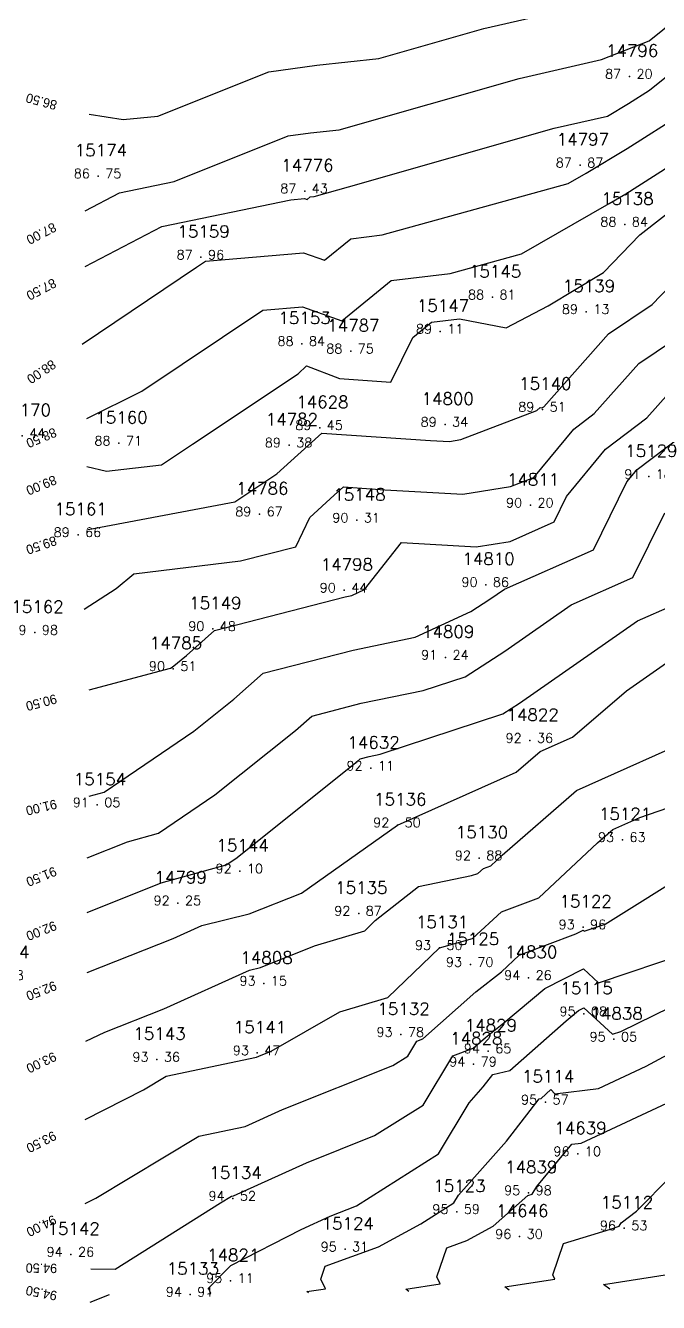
# Model space of a CAD drawing. Header units: millimetres. Extents: x 1412565 to 1412813, y 4931476 to 4931699.
# Drawn here: x 1412667.66 to 1412681.15, y 4931476.45 to 4931503.63 of the extents above; entities that cross this region are included whole.
import ezdxf
from ezdxf.enums import TextEntityAlignment as Align

# ---------------------------------------------------------------- set-up
doc = ezdxf.new("R2010")
doc.units = ezdxf.units.MM
for name, color, linetype in [('CIVIL', 50, 'Continuous'), ('CIVIL-DRAW', 80, 'Continuous'), ('CIVIL-NONAME', 130, 'Continuous'), ('CIVIL-TEXT', 240, 'Continuous'), ('CIVIL-Z', 50, 'Continuous'), ('Tcontours0', 7, 'Continuous'), ('Tcontours1', 7, 'Continuous'), ('Tcontours2', 7, 'Continuous')]:
    doc.layers.add(name, color=color, linetype=linetype)
doc.styles.add('CIVILCADMAIN', font='TXT.SHX')
doc.styles.add('MAVAT_HebTXT', font='hebtxt.shx')
doc.styles.get("Standard").update_dxf_attribs({"font": 'arial.ttf'})

# ---------------------------------------------------------------- blocks, each defined once
blk = doc.blocks.new('CIVIL-ZZ')
at = {"layer": 'CIVIL-DRAW'}
blk.add_point((0, 0), dxfattribs=at)
at = {"layer": 'CIVIL-NONAME'}
blk.add_attdef('NAME', text='', height=1.8, dxfattribs=at).set_placement((0, 2.1), align=Align.CENTER)
at = {"layer": 'CIVIL-TEXT', "flags": 8}
blk.add_attdef('TEXT', text='', height=2, dxfattribs=at).set_placement((0.2, -3.3), align=Align.CENTER)
at = {"layer": 'CIVIL-Z'}
blk.add_attdef('Z1', text='', height=1.6, dxfattribs=at).set_placement((-0.75, -0.225), align=Align.RIGHT)
blk.add_attdef('Z2', (0.75, -0.225), '', height=1.6, dxfattribs=at)

msp = doc.modelspace()

# ---------------------------------------------------------------- linework, layer by layer
at = {"layer": 'Tcontours0'}
for points, elevation in [([(1412668.912, 4931491.21), (1412669.592, 4931491.65), (1412669.97, 4931491.961), (1412672.243, 4931492.236), (1412673.421, 4931492.536), (1412673.717, 4931493.163), (1412674.24, 4931493.633), (1412674.435, 4931493.81), (1412675.321, 4931493.752), (1412676.978, 4931493.659), (1412677.997, 4931493.82), (1412678.495, 4931494.011), (1412679.343, 4931495.04), (1412679.779, 4931495.371), (1412680.728, 4931496.441), (1412682.598, 4931497.693)], 90), ([(1412671.555, 4931476.625), (1412671.549, 4931476.629), (1412671.61, 4931476.638), (1412671.557, 4931476.75), (1412672.039, 4931477.236), (1412673.532, 4931478.004), (1412674.155, 4931478.284), (1412674.711, 4931478.506), (1412676.462, 4931479.609), (1412677.115, 4931480.696), (1412677.416, 4931481.036), (1412677.622, 4931481.302), (1412677.984, 4931481.385), (1412679.18, 4931482.443), (1412679.445, 4931482.665), (1412679.559, 4931482.722), (1412680.17, 4931482.16), (1412680.346, 4931482.219), (1412683.156, 4931483.594)], 95)]:
    msp.add_lwpolyline(points, dxfattribs=dict(at, elevation=elevation))
at = {"layer": 'Tcontours1'}
for points, elevation in [([(1412668.931, 4931499.691), (1412669.662, 4931500.073), (1412670.828, 4931500.312), (1412673.258, 4931501.284), (1412673.731, 4931501.349), (1412674.341, 4931501.416), (1412678.177, 4931502.509), (1412679.937, 4931502.909), (1412680.95, 4931503.311), (1412681.821, 4931504.012)], 87), ([(1412668.871, 4931496.849), (1412671.307, 4931498.489), (1412671.498, 4931498.616), (1412673.586, 4931498.796), (1412674.033, 4931498.638), (1412674.591, 4931499.096), (1412675.262, 4931499.177), (1412679.221, 4931500.271), (1412679.607, 4931500.491), (1412680.481, 4931501.013), (1412681.665, 4931501.77), (1412682.534, 4931502.468), (1412683.964, 4931502.868), (1412686.522, 4931502.834), (1412687.86, 4931502.824), (1412689.729, 4931503.729)], 88), ([(1412668.971, 4931494.246), (1412669.384, 4931494.145), (1412670.556, 4931494.284), (1412671.221, 4931494.723), (1412673.47, 4931496.22), (1412673.65, 4931496.39), (1412674.354, 4931496.118), (1412675.442, 4931496.039), (1412675.916, 4931496.992), (1412676.311, 4931497.316), (1412676.907, 4931497.388), (1412677.9, 4931497.201), (1412678.798, 4931497.666), (1412679.978, 4931498.374), (1412680.754, 4931499.175), (1412681.653, 4931499.88)], 89), ([(1412669.021, 4931487.23), (1412669.34, 4931487.309), (1412671.248, 4931488.612), (1412672.099, 4931489.291), (1412672.725, 4931489.843), (1412674.641, 4931490.339), (1412675.962, 4931490.609), (1412677.153, 4931491.159), (1412677.558, 4931491.42), (1412677.867, 4931491.636), (1412679.764, 4931492.472), (1412680.477, 4931493.918), (1412680.696, 4931494.184), (1412681.944, 4931495.129)], 91), ([(1412668.974, 4931484.751), (1412670.552, 4931485.385), (1412671.94, 4931485.764), (1412672.141, 4931485.901), (1412674.731, 4931487.966), (1412674.793, 4931488.02), (1412674.982, 4931488.07), (1412675.221, 4931488.118), (1412677.831, 4931488.979), (1412678.184, 4931489.207), (1412680.704, 4931490.961), (1412681.445, 4931491.288)], 92), ([(1412668.947, 4931482.008), (1412669.35, 4931482.2), (1412670.606, 4931482.7), (1412672.435, 4931483.525), (1412672.667, 4931483.581), (1412673.822, 4931484.038), (1412674.889, 4931484.361), (1412675.115, 4931484.579), (1412676.035, 4931485.305), (1412677.165, 4931485.54), (1412677.302, 4931485.578), (1412677.421, 4931485.688), (1412677.576, 4931485.747), (1412677.818, 4931485.972), (1412679.403, 4931487.347), (1412682.167, 4931488.585)], 93), ([(1412668.935, 4931478.555), (1412669.159, 4931478.669), (1412671.354, 4931479.987), (1412672.338, 4931480.195), (1412673.139, 4931480.556), (1412675.489, 4931481.493), (1412675.805, 4931481.692), (1412675.998, 4931482.013), (1412676.13, 4931482.061), (1412677.26, 4931483.059), (1412677.804, 4931483.49), (1412678.182, 4931483.84), (1412679.385, 4931484.296), (1412679.541, 4931484.374), (1412679.564, 4931484.352), (1412680.015, 4931484.503), (1412681.909, 4931485.684)], 94), ([(1412675.832, 4931476.679), (1412675.764, 4931476.731), (1412676.497, 4931476.843), (1412676.427, 4931476.991), (1412676.637, 4931477.613), (1412677.063, 4931477.768), (1412677.624, 4931478.074), (1412678.368, 4931478.722), (1412678.454, 4931478.753), (1412678.555, 4931478.918), (1412679.3, 4931479.818), (1412679.503, 4931479.842), (1412681.647, 4931480.84)], 96), ([(1412680.109, 4931476.734), (1412679.978, 4931476.833), (1412681.384, 4931477.048)], 97)]:
    msp.add_lwpolyline(points, dxfattribs=dict(at, elevation=elevation))
at = {"layer": 'Tcontours2'}
for points, elevation in [([(1412668.931, 4931498.503), (1412670.567, 4931499.358), (1412673.318, 4931499.924), (1412673.607, 4931499.949), (1412673.662, 4931499.929), (1412673.73, 4931499.985), (1412673.813, 4931499.995), (1412674.544, 4931500.197), (1412678.926, 4931501.446), (1412680.06, 4931501.704), (1412680.512, 4931501.974), (1412680.956, 4931502.257), (1412682.177, 4931503.24), (1412683.061, 4931503.487), (1412686.85, 4931503.437), (1412687.308, 4931503.433), (1412689.606, 4931504.547)], 87.5), ([(1412668.967, 4931495.265), (1412670.14, 4931495.849), (1412672.719, 4931497.571), (1412673.564, 4931497.644), (1412674.404, 4931497.346), (1412675.451, 4931498.206), (1412676.711, 4931498.358), (1412678.227, 4931498.777), (1412680.097, 4931499.842), (1412680.451, 4931500.053), (1412682.374, 4931501.282), (1412682.89, 4931501.697), (1412684.866, 4931502.249), (1412686.194, 4931502.231), (1412688.413, 4931502.215), (1412689.851, 4931502.911), (1412692.218, 4931503.311), (1412693.871, 4931503.803), (1412695.886, 4931503.464), (1412696.254, 4931503.389), (1412696.566, 4931503.534), (1412697.249, 4931503.649)], 88.5), ([(1412669.014, 4931501.744), (1412669.744, 4931501.637), (1412670.483, 4931501.703), (1412672.848, 4931502.648), (1412673.872, 4931502.79), (1412675.19, 4931502.934), (1412677.428, 4931503.572), (1412678.455, 4931503.805)], 86.5), ([(1412668.994, 4931492.908), (1412672.119, 4931493.497), (1412673.019, 4931494.092), (1412673.466, 4931494.494), (1412673.976, 4931494.955), (1412676.29, 4931494.803), (1412676.692, 4931494.781), (1412676.939, 4931494.82), (1412678.558, 4931495.441), (1412678.625, 4931495.502), (1412678.665, 4931495.494), (1412678.704, 4931495.515), (1412680.085, 4931497.073), (1412681.011, 4931497.693), (1412681.768, 4931498.474)], 89.5), ([(1412669.014, 4931489.49), (1412670.754, 4931489.955), (1412670.786, 4931489.974), (1412671.09, 4931490.223), (1412671.691, 4931490.754), (1412674.47, 4931491.474), (1412674.612, 4931491.503), (1412674.881, 4931491.627), (1412675.67, 4931492.627), (1412677.264, 4931492.538), (1412677.988, 4931492.652), (1412678.924, 4931493.065), (1412679.191, 4931493.607), (1412680.02, 4931494.612), (1412680.901, 4931495.279), (1412681.37, 4931495.809)], 90.5), ([(1412668.972, 4931485.911), (1412669.835, 4931486.256), (1412670.493, 4931486.436), (1412671.694, 4931487.256), (1412673.415, 4931488.628), (1412673.759, 4931488.931), (1412674.812, 4931489.204), (1412676.135, 4931489.475), (1412677.028, 4931489.769), (1412677.871, 4931490.313), (1412679.286, 4931491.299), (1412680.604, 4931491.88), (1412681.286, 4931493.263)], 91.5), ([(1412668.976, 4931483.47), (1412670.809, 4931484.2), (1412671.418, 4931484.475), (1412672.424, 4931484.72), (1412673.544, 4931485.162), (1412675.59, 4931486.61), (1412678.119, 4931487.737), (1412678.627, 4931488.177), (1412679.313, 4931488.485), (1412680.465, 4931489.47), (1412682.123, 4931490.624)], 92.5), ([(1412668.935, 4931480.342), (1412670.175, 4931480.974), (1412670.656, 4931481.263), (1412672.585, 4931481.671), (1412672.63, 4931481.692), (1412672.896, 4931481.798), (1412674.362, 4931482.634), (1412675.383, 4931482.944), (1412676.48, 4931484), (1412677.186, 4931484.194), (1412677.802, 4931484.764), (1412678.599, 4931485.066), (1412679.851, 4931486.232), (1412680.178, 4931486.516), (1412680.749, 4931486.771), (1412681.946, 4931487.182)], 93.5), ([(1412669.05, 4931477.163), (1412669.568, 4931477.156), (1412671.815, 4931478.568), (1412672.052, 4931478.711), (1412672.09, 4931478.719), (1412673.647, 4931479.42), (1412675.1, 4931479.999), (1412676.133, 4931480.65), (1412676.765, 4931481.701), (1412677.199, 4931481.86), (1412677.46, 4931482.091), (1412677.851, 4931482.4), (1412678.725, 4931483.135), (1412679.55, 4931483.548), (1412679.867, 4931483.256), (1412681.81, 4931483.905)], 94.5), ([(1412673.693, 4931476.652), (1412673.656, 4931476.68), (1412674.053, 4931476.741), (1412673.957, 4931476.946), (1412674.049, 4931477.218), (1412675.184, 4931477.632), (1412676.085, 4931478.123), (1412676.791, 4931478.567), (1412676.89, 4931478.733), (1412677.908, 4931479.885), (1412678.603, 4931480.783), (1412678.647, 4931480.793), (1412678.857, 4931480.979), (1412678.937, 4931480.89), (1412679.87, 4931481.004), (1412680.886, 4931481.477), (1412681.625, 4931481.874)], 95.5), ([(1412677.97, 4931476.707), (1412677.871, 4931476.782), (1412678.94, 4931476.946), (1412678.897, 4931477.037), (1412679.122, 4931477.702), (1412680.129, 4931478.007), (1412680.309, 4931478.071), (1412680.351, 4931478.14), (1412680.679, 4931478.388), (1412682.169, 4931479.899)], 96.5), ([(1412669.444, 4931476.613), (1412669.031, 4931476.448)], 94.5)]:
    msp.add_lwpolyline(points, dxfattribs=dict(at, elevation=elevation))

# ---------------------------------------------------------------- block references
at = {"layer": 'CIVIL'}
ref = msp.add_blockref('CIVIL-ZZ', (1412680.53, 4931502.55, 87.2), dxfattribs=dict(at, xscale=0.2, yscale=0.2))
ref.add_attrib('Z2', '20', (1412680.68, 4931502.505), dxfattribs={"layer": 'CIVIL-Z', "height": 0.2, "style": 'CIVILCADMAIN'})
ref.add_attrib('Z1', '87', (1412680.01, 4931502.505), dxfattribs={"layer": 'CIVIL-Z', "height": 0.2, "style": 'CIVILCADMAIN'})
ref.add_attrib('NAME', '14796', (1412680.03, 4931502.97), dxfattribs={"layer": 'CIVIL-NONAME', "height": 0.26, "style": 'CIVILCADMAIN'})
ref = msp.add_blockref('CIVIL-ZZ', (1412679.48, 4931500.66, 87.87), dxfattribs=dict(at, xscale=0.2, yscale=0.2))
ref.add_attrib('Z2', '87', (1412679.63, 4931500.615), dxfattribs={"layer": 'CIVIL-Z', "height": 0.2, "style": 'CIVILCADMAIN'})
ref.add_attrib('Z1', '87', (1412678.96, 4931500.615), dxfattribs={"layer": 'CIVIL-Z', "height": 0.2, "style": 'CIVILCADMAIN'})
ref.add_attrib('NAME', '14797', (1412678.98, 4931501.08), dxfattribs={"layer": 'CIVIL-NONAME', "height": 0.26, "style": 'CIVILCADMAIN'})
ref = msp.add_blockref('CIVIL-ZZ', (1412669.21, 4931500.43, 86.75), dxfattribs=dict(at, xscale=0.2, yscale=0.2))
ref.add_attrib('Z2', '75', (1412669.36, 4931500.385), dxfattribs={"layer": 'CIVIL-Z', "height": 0.2, "style": 'CIVILCADMAIN'})
ref.add_attrib('Z1', '86', (1412668.69, 4931500.385), dxfattribs={"layer": 'CIVIL-Z', "height": 0.2, "style": 'CIVILCADMAIN'})
ref.add_attrib('NAME', '15174', (1412668.71, 4931500.85), dxfattribs={"layer": 'CIVIL-NONAME', "height": 0.26, "style": 'CIVILCADMAIN'})
ref = msp.add_blockref('CIVIL-ZZ', (1412673.61, 4931500.11, 87.43), dxfattribs=dict(at, xscale=0.2, yscale=0.2))
ref.add_attrib('Z2', '43', (1412673.76, 4931500.065), dxfattribs={"layer": 'CIVIL-Z', "height": 0.2, "style": 'CIVILCADMAIN'})
ref.add_attrib('Z1', '87', (1412673.09, 4931500.065), dxfattribs={"layer": 'CIVIL-Z', "height": 0.2, "style": 'CIVILCADMAIN'})
ref.add_attrib('NAME', '14776', (1412673.11, 4931500.53), dxfattribs={"layer": 'CIVIL-NONAME', "height": 0.26, "style": 'CIVILCADMAIN'})
ref = msp.add_blockref('CIVIL-ZZ', (1412680.43, 4931499.4, 88.84), dxfattribs=dict(at, xscale=0.2, yscale=0.2))
ref.add_attrib('Z2', '84', (1412680.58, 4931499.355), dxfattribs={"layer": 'CIVIL-Z', "height": 0.2, "style": 'CIVILCADMAIN'})
ref.add_attrib('Z1', '88', (1412679.91, 4931499.355), dxfattribs={"layer": 'CIVIL-Z', "height": 0.2, "style": 'CIVILCADMAIN'})
ref.add_attrib('NAME', '15138', (1412679.93, 4931499.82), dxfattribs={"layer": 'CIVIL-NONAME', "height": 0.26, "style": 'CIVILCADMAIN'})
ref = msp.add_blockref('CIVIL-ZZ', (1412671.4, 4931498.7, 87.96), dxfattribs=dict(at, xscale=0.2, yscale=0.2))
ref.add_attrib('Z2', '96', (1412671.55, 4931498.655), dxfattribs={"layer": 'CIVIL-Z', "height": 0.2, "style": 'CIVILCADMAIN'})
ref.add_attrib('Z1', '87', (1412670.88, 4931498.655), dxfattribs={"layer": 'CIVIL-Z', "height": 0.2, "style": 'CIVILCADMAIN'})
ref.add_attrib('NAME', '15159', (1412670.9, 4931499.12), dxfattribs={"layer": 'CIVIL-NONAME', "height": 0.26, "style": 'CIVILCADMAIN'})
ref = msp.add_blockref('CIVIL-ZZ', (1412677.61, 4931497.85, 88.81), dxfattribs=dict(at, xscale=0.2, yscale=0.2))
ref.add_attrib('Z2', '81', (1412677.76, 4931497.805), dxfattribs={"layer": 'CIVIL-Z', "height": 0.2, "style": 'CIVILCADMAIN'})
ref.add_attrib('Z1', '88', (1412677.09, 4931497.805), dxfattribs={"layer": 'CIVIL-Z', "height": 0.2, "style": 'CIVILCADMAIN'})
ref.add_attrib('NAME', '15145', (1412677.11, 4931498.27), dxfattribs={"layer": 'CIVIL-NONAME', "height": 0.26, "style": 'CIVILCADMAIN'})
ref = msp.add_blockref('CIVIL-ZZ', (1412679.61, 4931497.54, 89.13), dxfattribs=dict(at, xscale=0.2, yscale=0.2))
ref.add_attrib('Z2', '13', (1412679.76, 4931497.495), dxfattribs={"layer": 'CIVIL-Z', "height": 0.2, "style": 'CIVILCADMAIN'})
ref.add_attrib('Z1', '89', (1412679.09, 4931497.495), dxfattribs={"layer": 'CIVIL-Z', "height": 0.2, "style": 'CIVILCADMAIN'})
ref.add_attrib('NAME', '15139', (1412679.11, 4931497.96), dxfattribs={"layer": 'CIVIL-NONAME', "height": 0.26, "style": 'CIVILCADMAIN'})
ref = msp.add_blockref('CIVIL-ZZ', (1412676.5, 4931497.12, 89.11), dxfattribs=dict(at, xscale=0.2, yscale=0.2))
ref.add_attrib('Z2', '11', (1412676.65, 4931497.075), dxfattribs={"layer": 'CIVIL-Z', "height": 0.2, "style": 'CIVILCADMAIN'})
ref.add_attrib('Z1', '89', (1412675.98, 4931497.075), dxfattribs={"layer": 'CIVIL-Z', "height": 0.2, "style": 'CIVILCADMAIN'})
ref.add_attrib('NAME', '15147', (1412676, 4931497.54), dxfattribs={"layer": 'CIVIL-NONAME', "height": 0.26, "style": 'CIVILCADMAIN'})
ref = msp.add_blockref('CIVIL-ZZ', (1412673.55, 4931496.86, 88.84), dxfattribs=dict(at, xscale=0.2, yscale=0.2))
ref.add_attrib('Z2', '84', (1412673.7, 4931496.815), dxfattribs={"layer": 'CIVIL-Z', "height": 0.2, "style": 'CIVILCADMAIN'})
ref.add_attrib('Z1', '88', (1412673.03, 4931496.815), dxfattribs={"layer": 'CIVIL-Z', "height": 0.2, "style": 'CIVILCADMAIN'})
ref.add_attrib('NAME', '15153', (1412673.05, 4931497.28), dxfattribs={"layer": 'CIVIL-NONAME', "height": 0.26, "style": 'CIVILCADMAIN'})
ref = msp.add_blockref('CIVIL-ZZ', (1412674.59, 4931496.7, 88.75), dxfattribs=dict(at, xscale=0.2, yscale=0.2))
ref.add_attrib('Z2', '75', (1412674.74, 4931496.655), dxfattribs={"layer": 'CIVIL-Z', "height": 0.2, "style": 'CIVILCADMAIN'})
ref.add_attrib('Z1', '88', (1412674.07, 4931496.655), dxfattribs={"layer": 'CIVIL-Z', "height": 0.2, "style": 'CIVILCADMAIN'})
ref.add_attrib('NAME', '14787', (1412674.09, 4931497.12), dxfattribs={"layer": 'CIVIL-NONAME', "height": 0.26, "style": 'CIVILCADMAIN'})
ref = msp.add_blockref('CIVIL-ZZ', (1412678.68, 4931495.46, 89.51), dxfattribs=dict(at, xscale=0.2, yscale=0.2))
ref.add_attrib('Z2', '51', (1412678.83, 4931495.415), dxfattribs={"layer": 'CIVIL-Z', "height": 0.2, "style": 'CIVILCADMAIN'})
ref.add_attrib('Z1', '89', (1412678.16, 4931495.415), dxfattribs={"layer": 'CIVIL-Z', "height": 0.2, "style": 'CIVILCADMAIN'})
ref.add_attrib('NAME', '15140', (1412678.18, 4931495.88), dxfattribs={"layer": 'CIVIL-NONAME', "height": 0.26, "style": 'CIVILCADMAIN'})
ref = msp.add_blockref('CIVIL-ZZ', (1412676.6, 4931495.14, 89.34), dxfattribs=dict(at, xscale=0.2, yscale=0.2))
ref.add_attrib('Z2', '34', (1412676.75, 4931495.095), dxfattribs={"layer": 'CIVIL-Z', "height": 0.2, "style": 'CIVILCADMAIN'})
ref.add_attrib('Z1', '89', (1412676.08, 4931495.095), dxfattribs={"layer": 'CIVIL-Z', "height": 0.2, "style": 'CIVILCADMAIN'})
ref.add_attrib('NAME', '14800', (1412676.1, 4931495.56), dxfattribs={"layer": 'CIVIL-NONAME', "height": 0.26, "style": 'CIVILCADMAIN'})
ref = msp.add_blockref('CIVIL-ZZ', (1412667.59, 4931494.9, 88.44), dxfattribs=dict(at, xscale=0.2, yscale=0.2))
ref.add_attrib('Z2', '44', (1412667.74, 4931494.855), dxfattribs={"layer": 'CIVIL-Z', "height": 0.2, "style": 'CIVILCADMAIN'})
ref.add_attrib('Z1', '88', (1412667.07, 4931494.855), dxfattribs={"layer": 'CIVIL-Z', "height": 0.2, "style": 'CIVILCADMAIN'})
ref.add_attrib('NAME', '15170', (1412667.09, 4931495.32), dxfattribs={"layer": 'CIVIL-NONAME', "height": 0.26, "style": 'CIVILCADMAIN'})
ref = msp.add_blockref('CIVIL-ZZ', (1412673.93, 4931495.07, 89.45), dxfattribs=dict(at, xscale=0.2, yscale=0.2))
ref.add_attrib('Z2', '45', (1412674.08, 4931495.025), dxfattribs={"layer": 'CIVIL-Z', "height": 0.2, "style": 'CIVILCADMAIN'})
ref.add_attrib('Z1', '89', (1412673.41, 4931495.025), dxfattribs={"layer": 'CIVIL-Z', "height": 0.2, "style": 'CIVILCADMAIN'})
ref.add_attrib('NAME', '14628', (1412673.43, 4931495.49), dxfattribs={"layer": 'CIVIL-NONAME', "height": 0.26, "style": 'CIVILCADMAIN'})
ref = msp.add_blockref('CIVIL-ZZ', (1412669.65, 4931494.74, 88.71), dxfattribs=dict(at, xscale=0.2, yscale=0.2))
ref.add_attrib('Z2', '71', (1412669.8, 4931494.695), dxfattribs={"layer": 'CIVIL-Z', "height": 0.2, "style": 'CIVILCADMAIN'})
ref.add_attrib('Z1', '88', (1412669.13, 4931494.695), dxfattribs={"layer": 'CIVIL-Z', "height": 0.2, "style": 'CIVILCADMAIN'})
ref.add_attrib('NAME', '15160', (1412669.15, 4931495.16), dxfattribs={"layer": 'CIVIL-NONAME', "height": 0.26, "style": 'CIVILCADMAIN'})
ref = msp.add_blockref('CIVIL-ZZ', (1412673.28, 4931494.7, 89.38), dxfattribs=dict(at, xscale=0.2, yscale=0.2))
ref.add_attrib('Z2', '38', (1412673.43, 4931494.655), dxfattribs={"layer": 'CIVIL-Z', "height": 0.2, "style": 'CIVILCADMAIN'})
ref.add_attrib('Z1', '89', (1412672.76, 4931494.655), dxfattribs={"layer": 'CIVIL-Z', "height": 0.2, "style": 'CIVILCADMAIN'})
ref.add_attrib('NAME', '14782', (1412672.78, 4931495.12), dxfattribs={"layer": 'CIVIL-NONAME', "height": 0.26, "style": 'CIVILCADMAIN'})
ref = msp.add_blockref('CIVIL-ZZ', (1412680.94, 4931494.03, 91.18), dxfattribs=dict(at, xscale=0.2, yscale=0.2))
ref.add_attrib('Z2', '18', (1412681.09, 4931493.985), dxfattribs={"layer": 'CIVIL-Z', "height": 0.2, "style": 'CIVILCADMAIN'})
ref.add_attrib('Z1', '91', (1412680.42, 4931493.985), dxfattribs={"layer": 'CIVIL-Z', "height": 0.2, "style": 'CIVILCADMAIN'})
ref.add_attrib('NAME', '15129', (1412680.44, 4931494.45), dxfattribs={"layer": 'CIVIL-NONAME', "height": 0.26, "style": 'CIVILCADMAIN'})
ref = msp.add_blockref('CIVIL-ZZ', (1412672.65, 4931493.23, 89.67), dxfattribs=dict(at, xscale=0.2, yscale=0.2))
ref.add_attrib('Z2', '67', (1412672.8, 4931493.185), dxfattribs={"layer": 'CIVIL-Z', "height": 0.2, "style": 'CIVILCADMAIN'})
ref.add_attrib('Z1', '89', (1412672.13, 4931493.185), dxfattribs={"layer": 'CIVIL-Z', "height": 0.2, "style": 'CIVILCADMAIN'})
ref.add_attrib('NAME', '14786', (1412672.15, 4931493.65), dxfattribs={"layer": 'CIVIL-NONAME', "height": 0.26, "style": 'CIVILCADMAIN'})
ref = msp.add_blockref('CIVIL-ZZ', (1412678.42, 4931493.42, 90.2), dxfattribs=dict(at, xscale=0.2, yscale=0.2))
ref.add_attrib('Z2', '20', (1412678.57, 4931493.375), dxfattribs={"layer": 'CIVIL-Z', "height": 0.2, "style": 'CIVILCADMAIN'})
ref.add_attrib('Z1', '90', (1412677.9, 4931493.375), dxfattribs={"layer": 'CIVIL-Z', "height": 0.2, "style": 'CIVILCADMAIN'})
ref.add_attrib('NAME', '14811', (1412677.92, 4931493.84), dxfattribs={"layer": 'CIVIL-NONAME', "height": 0.26, "style": 'CIVILCADMAIN'})
ref = msp.add_blockref('CIVIL-ZZ', (1412674.72, 4931493.1, 90.31), dxfattribs=dict(at, xscale=0.2, yscale=0.2))
ref.add_attrib('Z2', '31', (1412674.87, 4931493.055), dxfattribs={"layer": 'CIVIL-Z', "height": 0.2, "style": 'CIVILCADMAIN'})
ref.add_attrib('Z1', '90', (1412674.2, 4931493.055), dxfattribs={"layer": 'CIVIL-Z', "height": 0.2, "style": 'CIVILCADMAIN'})
ref.add_attrib('NAME', '15148', (1412674.22, 4931493.52), dxfattribs={"layer": 'CIVIL-NONAME', "height": 0.26, "style": 'CIVILCADMAIN'})
ref = msp.add_blockref('CIVIL-ZZ', (1412668.78, 4931492.79, 89.66), dxfattribs=dict(at, xscale=0.2, yscale=0.2))
ref.add_attrib('Z2', '66', (1412668.93, 4931492.745), dxfattribs={"layer": 'CIVIL-Z', "height": 0.2, "style": 'CIVILCADMAIN'})
ref.add_attrib('Z1', '89', (1412668.26, 4931492.745), dxfattribs={"layer": 'CIVIL-Z', "height": 0.2, "style": 'CIVILCADMAIN'})
ref.add_attrib('NAME', '15161', (1412668.28, 4931493.21), dxfattribs={"layer": 'CIVIL-NONAME', "height": 0.26, "style": 'CIVILCADMAIN'})
ref = msp.add_blockref('CIVIL-ZZ', (1412674.45, 4931491.61, 90.44), dxfattribs=dict(at, xscale=0.2, yscale=0.2))
ref.add_attrib('Z2', '44', (1412674.6, 4931491.565), dxfattribs={"layer": 'CIVIL-Z', "height": 0.2, "style": 'CIVILCADMAIN'})
ref.add_attrib('Z1', '90', (1412673.93, 4931491.565), dxfattribs={"layer": 'CIVIL-Z', "height": 0.2, "style": 'CIVILCADMAIN'})
ref.add_attrib('NAME', '14798', (1412673.95, 4931492.03), dxfattribs={"layer": 'CIVIL-NONAME', "height": 0.26, "style": 'CIVILCADMAIN'})
ref = msp.add_blockref('CIVIL-ZZ', (1412677.47, 4931491.73, 90.86), dxfattribs=dict(at, xscale=0.2, yscale=0.2))
ref.add_attrib('Z2', '86', (1412677.62, 4931491.685), dxfattribs={"layer": 'CIVIL-Z', "height": 0.2, "style": 'CIVILCADMAIN'})
ref.add_attrib('Z1', '90', (1412676.95, 4931491.685), dxfattribs={"layer": 'CIVIL-Z', "height": 0.2, "style": 'CIVILCADMAIN'})
ref.add_attrib('NAME', '14810', (1412676.97, 4931492.15), dxfattribs={"layer": 'CIVIL-NONAME', "height": 0.26, "style": 'CIVILCADMAIN'})
ref = msp.add_blockref('CIVIL-ZZ', (1412671.65, 4931490.79, 90.48), dxfattribs=dict(at, xscale=0.2, yscale=0.2))
ref.add_attrib('Z2', '48', (1412671.8, 4931490.745), dxfattribs={"layer": 'CIVIL-Z', "height": 0.2, "style": 'CIVILCADMAIN'})
ref.add_attrib('Z1', '90', (1412671.13, 4931490.745), dxfattribs={"layer": 'CIVIL-Z', "height": 0.2, "style": 'CIVILCADMAIN'})
ref.add_attrib('NAME', '15149', (1412671.15, 4931491.21), dxfattribs={"layer": 'CIVIL-NONAME', "height": 0.26, "style": 'CIVILCADMAIN'})
ref = msp.add_blockref('CIVIL-ZZ', (1412667.86, 4931490.71, 89.98), dxfattribs=dict(at, xscale=0.2, yscale=0.2))
ref.add_attrib('Z2', '98', (1412668.01, 4931490.665), dxfattribs={"layer": 'CIVIL-Z', "height": 0.2, "style": 'CIVILCADMAIN'})
ref.add_attrib('Z1', '89', (1412667.34, 4931490.665), dxfattribs={"layer": 'CIVIL-Z', "height": 0.2, "style": 'CIVILCADMAIN'})
ref.add_attrib('NAME', '15162', (1412667.36, 4931491.13), dxfattribs={"layer": 'CIVIL-NONAME', "height": 0.26, "style": 'CIVILCADMAIN'})
ref = msp.add_blockref('CIVIL-ZZ', (1412676.61, 4931490.18, 91.24), dxfattribs=dict(at, xscale=0.2, yscale=0.2))
ref.add_attrib('Z2', '24', (1412676.76, 4931490.135), dxfattribs={"layer": 'CIVIL-Z', "height": 0.2, "style": 'CIVILCADMAIN'})
ref.add_attrib('Z1', '91', (1412676.09, 4931490.135), dxfattribs={"layer": 'CIVIL-Z', "height": 0.2, "style": 'CIVILCADMAIN'})
ref.add_attrib('NAME', '14809', (1412676.11, 4931490.6), dxfattribs={"layer": 'CIVIL-NONAME', "height": 0.26, "style": 'CIVILCADMAIN'})
ref = msp.add_blockref('CIVIL-ZZ', (1412670.81, 4931489.94, 90.51), dxfattribs=dict(at, xscale=0.2, yscale=0.2))
ref.add_attrib('Z2', '51', (1412670.96, 4931489.895), dxfattribs={"layer": 'CIVIL-Z', "height": 0.2, "style": 'CIVILCADMAIN'})
ref.add_attrib('Z1', '90', (1412670.29, 4931489.895), dxfattribs={"layer": 'CIVIL-Z', "height": 0.2, "style": 'CIVILCADMAIN'})
ref.add_attrib('NAME', '14785', (1412670.31, 4931490.36), dxfattribs={"layer": 'CIVIL-NONAME', "height": 0.26, "style": 'CIVILCADMAIN'})
ref = msp.add_blockref('CIVIL-ZZ', (1412678.41, 4931488.41, 92.36), dxfattribs=dict(at, xscale=0.2, yscale=0.2))
ref.add_attrib('Z2', '36', (1412678.56, 4931488.365), dxfattribs={"layer": 'CIVIL-Z', "height": 0.2, "style": 'CIVILCADMAIN'})
ref.add_attrib('Z1', '92', (1412677.89, 4931488.365), dxfattribs={"layer": 'CIVIL-Z', "height": 0.2, "style": 'CIVILCADMAIN'})
ref.add_attrib('NAME', '14822', (1412677.91, 4931488.83), dxfattribs={"layer": 'CIVIL-NONAME', "height": 0.26, "style": 'CIVILCADMAIN'})
ref = msp.add_blockref('CIVIL-ZZ', (1412675.02, 4931487.82, 92.11), dxfattribs=dict(at, xscale=0.2, yscale=0.2))
ref.add_attrib('Z2', '11', (1412675.17, 4931487.775), dxfattribs={"layer": 'CIVIL-Z', "height": 0.2, "style": 'CIVILCADMAIN'})
ref.add_attrib('Z1', '92', (1412674.5, 4931487.775), dxfattribs={"layer": 'CIVIL-Z', "height": 0.2, "style": 'CIVILCADMAIN'})
ref.add_attrib('NAME', '14632', (1412674.52, 4931488.24), dxfattribs={"layer": 'CIVIL-NONAME', "height": 0.26, "style": 'CIVILCADMAIN'})
ref = msp.add_blockref('CIVIL-ZZ', (1412669.19, 4931487.04, 91.05), dxfattribs=dict(at, xscale=0.2, yscale=0.2))
ref.add_attrib('Z2', '05', (1412669.34, 4931486.995), dxfattribs={"layer": 'CIVIL-Z', "height": 0.2, "style": 'CIVILCADMAIN'})
ref.add_attrib('Z1', '91', (1412668.67, 4931486.995), dxfattribs={"layer": 'CIVIL-Z', "height": 0.2, "style": 'CIVILCADMAIN'})
ref.add_attrib('NAME', '15154', (1412668.69, 4931487.46), dxfattribs={"layer": 'CIVIL-NONAME', "height": 0.26, "style": 'CIVILCADMAIN'})
ref = msp.add_blockref('CIVIL-ZZ', (1412675.59, 4931486.61, 92.5), dxfattribs=dict(at, xscale=0.2, yscale=0.2))
ref.add_attrib('Z2', '50', (1412675.74, 4931486.565), dxfattribs={"layer": 'CIVIL-Z', "height": 0.2, "style": 'CIVILCADMAIN'})
ref.add_attrib('Z1', '92', (1412675.07, 4931486.565), dxfattribs={"layer": 'CIVIL-Z', "height": 0.2, "style": 'CIVILCADMAIN'})
ref.add_attrib('NAME', '15136', (1412675.09, 4931487.03), dxfattribs={"layer": 'CIVIL-NONAME', "height": 0.26, "style": 'CIVILCADMAIN'})
ref = msp.add_blockref('CIVIL-ZZ', (1412680.38, 4931486.3, 93.63), dxfattribs=dict(at, xscale=0.2, yscale=0.2))
ref.add_attrib('Z2', '63', (1412680.53, 4931486.255), dxfattribs={"layer": 'CIVIL-Z', "height": 0.2, "style": 'CIVILCADMAIN'})
ref.add_attrib('Z1', '93', (1412679.86, 4931486.255), dxfattribs={"layer": 'CIVIL-Z', "height": 0.2, "style": 'CIVILCADMAIN'})
ref.add_attrib('NAME', '15121', (1412679.88, 4931486.72), dxfattribs={"layer": 'CIVIL-NONAME', "height": 0.26, "style": 'CIVILCADMAIN'})
ref = msp.add_blockref('CIVIL-ZZ', (1412677.33, 4931485.91, 92.88), dxfattribs=dict(at, xscale=0.2, yscale=0.2))
ref.add_attrib('Z2', '88', (1412677.48, 4931485.865), dxfattribs={"layer": 'CIVIL-Z', "height": 0.2, "style": 'CIVILCADMAIN'})
ref.add_attrib('Z1', '92', (1412676.81, 4931485.865), dxfattribs={"layer": 'CIVIL-Z', "height": 0.2, "style": 'CIVILCADMAIN'})
ref.add_attrib('NAME', '15130', (1412676.83, 4931486.33), dxfattribs={"layer": 'CIVIL-NONAME', "height": 0.26, "style": 'CIVILCADMAIN'})
ref = msp.add_blockref('CIVIL-ZZ', (1412672.23, 4931485.63, 92.1), dxfattribs=dict(at, xscale=0.2, yscale=0.2))
ref.add_attrib('Z2', '10', (1412672.38, 4931485.585), dxfattribs={"layer": 'CIVIL-Z', "height": 0.2, "style": 'CIVILCADMAIN'})
ref.add_attrib('Z1', '92', (1412671.71, 4931485.585), dxfattribs={"layer": 'CIVIL-Z', "height": 0.2, "style": 'CIVILCADMAIN'})
ref.add_attrib('NAME', '15144', (1412671.73, 4931486.05), dxfattribs={"layer": 'CIVIL-NONAME', "height": 0.26, "style": 'CIVILCADMAIN'})
ref = msp.add_blockref('CIVIL-ZZ', (1412670.91, 4931484.95, 92.25), dxfattribs=dict(at, xscale=0.2, yscale=0.2))
ref.add_attrib('Z2', '25', (1412671.06, 4931484.905), dxfattribs={"layer": 'CIVIL-Z', "height": 0.2, "style": 'CIVILCADMAIN'})
ref.add_attrib('Z1', '92', (1412670.39, 4931484.905), dxfattribs={"layer": 'CIVIL-Z', "height": 0.2, "style": 'CIVILCADMAIN'})
ref.add_attrib('NAME', '14799', (1412670.41, 4931485.37), dxfattribs={"layer": 'CIVIL-NONAME', "height": 0.26, "style": 'CIVILCADMAIN'})
ref = msp.add_blockref('CIVIL-ZZ', (1412674.76, 4931484.73, 92.87), dxfattribs=dict(at, xscale=0.2, yscale=0.2))
ref.add_attrib('Z2', '87', (1412674.91, 4931484.685), dxfattribs={"layer": 'CIVIL-Z', "height": 0.2, "style": 'CIVILCADMAIN'})
ref.add_attrib('Z1', '92', (1412674.24, 4931484.685), dxfattribs={"layer": 'CIVIL-Z', "height": 0.2, "style": 'CIVILCADMAIN'})
ref.add_attrib('NAME', '15135', (1412674.26, 4931485.15), dxfattribs={"layer": 'CIVIL-NONAME', "height": 0.26, "style": 'CIVILCADMAIN'})
ref = msp.add_blockref('CIVIL-ZZ', (1412679.54, 4931484.44, 93.96), dxfattribs=dict(at, xscale=0.2, yscale=0.2))
ref.add_attrib('Z2', '96', (1412679.69, 4931484.395), dxfattribs={"layer": 'CIVIL-Z', "height": 0.2, "style": 'CIVILCADMAIN'})
ref.add_attrib('Z1', '93', (1412679.02, 4931484.395), dxfattribs={"layer": 'CIVIL-Z', "height": 0.2, "style": 'CIVILCADMAIN'})
ref.add_attrib('NAME', '15122', (1412679.04, 4931484.86), dxfattribs={"layer": 'CIVIL-NONAME', "height": 0.26, "style": 'CIVILCADMAIN'})
ref = msp.add_blockref('CIVIL-ZZ', (1412676.48, 4931484, 93.5), dxfattribs=dict(at, xscale=0.2, yscale=0.2))
ref.add_attrib('Z2', '50', (1412676.63, 4931483.955), dxfattribs={"layer": 'CIVIL-Z', "height": 0.2, "style": 'CIVILCADMAIN'})
ref.add_attrib('Z1', '93', (1412675.96, 4931483.955), dxfattribs={"layer": 'CIVIL-Z', "height": 0.2, "style": 'CIVILCADMAIN'})
ref.add_attrib('NAME', '15131', (1412675.98, 4931484.42), dxfattribs={"layer": 'CIVIL-NONAME', "height": 0.26, "style": 'CIVILCADMAIN'})
ref = msp.add_blockref('CIVIL-ZZ', (1412677.14, 4931483.64, 93.7), dxfattribs=dict(at, xscale=0.2, yscale=0.2))
ref.add_attrib('Z2', '70', (1412677.29, 4931483.595), dxfattribs={"layer": 'CIVIL-Z', "height": 0.2, "style": 'CIVILCADMAIN'})
ref.add_attrib('Z1', '93', (1412676.62, 4931483.595), dxfattribs={"layer": 'CIVIL-Z', "height": 0.2, "style": 'CIVILCADMAIN'})
ref.add_attrib('NAME', '15125', (1412676.64, 4931484.06), dxfattribs={"layer": 'CIVIL-NONAME', "height": 0.26, "style": 'CIVILCADMAIN'})
ref = msp.add_blockref('CIVIL-ZZ', (1412667.13, 4931483.36, 92.28), dxfattribs=dict(at, xscale=0.2, yscale=0.2))
ref.add_attrib('Z2', '28', (1412667.28, 4931483.315), dxfattribs={"layer": 'CIVIL-Z', "height": 0.2, "style": 'CIVILCADMAIN'})
ref.add_attrib('Z1', '92', (1412666.61, 4931483.315), dxfattribs={"layer": 'CIVIL-Z', "height": 0.2, "style": 'CIVILCADMAIN'})
ref.add_attrib('NAME', '14784', (1412666.63, 4931483.78), dxfattribs={"layer": 'CIVIL-NONAME', "height": 0.26, "style": 'CIVILCADMAIN'})
ref = msp.add_blockref('CIVIL-ZZ', (1412672.74, 4931483.24, 93.15), dxfattribs=dict(at, xscale=0.2, yscale=0.2))
ref.add_attrib('Z2', '15', (1412672.89, 4931483.195), dxfattribs={"layer": 'CIVIL-Z', "height": 0.2, "style": 'CIVILCADMAIN'})
ref.add_attrib('Z1', '93', (1412672.22, 4931483.195), dxfattribs={"layer": 'CIVIL-Z', "height": 0.2, "style": 'CIVILCADMAIN'})
ref.add_attrib('NAME', '14808', (1412672.24, 4931483.66), dxfattribs={"layer": 'CIVIL-NONAME', "height": 0.26, "style": 'CIVILCADMAIN'})
ref = msp.add_blockref('CIVIL-ZZ', (1412678.38, 4931483.36, 94.26), dxfattribs=dict(at, xscale=0.2, yscale=0.2))
ref.add_attrib('Z2', '26', (1412678.53, 4931483.315), dxfattribs={"layer": 'CIVIL-Z', "height": 0.2, "style": 'CIVILCADMAIN'})
ref.add_attrib('Z1', '94', (1412677.86, 4931483.315), dxfattribs={"layer": 'CIVIL-Z', "height": 0.2, "style": 'CIVILCADMAIN'})
ref.add_attrib('NAME', '14830', (1412677.88, 4931483.78), dxfattribs={"layer": 'CIVIL-NONAME', "height": 0.26, "style": 'CIVILCADMAIN'})
ref = msp.add_blockref('CIVIL-ZZ', (1412679.56, 4931482.59, 95.08), dxfattribs=dict(at, xscale=0.2, yscale=0.2))
ref.add_attrib('Z2', '08', (1412679.71, 4931482.545), dxfattribs={"layer": 'CIVIL-Z', "height": 0.2, "style": 'CIVILCADMAIN'})
ref.add_attrib('Z1', '95', (1412679.04, 4931482.545), dxfattribs={"layer": 'CIVIL-Z', "height": 0.2, "style": 'CIVILCADMAIN'})
ref.add_attrib('NAME', '15115', (1412679.06, 4931483.01), dxfattribs={"layer": 'CIVIL-NONAME', "height": 0.26, "style": 'CIVILCADMAIN'})
ref = msp.add_blockref('CIVIL-ZZ', (1412675.66, 4931482.15, 93.78), dxfattribs=dict(at, xscale=0.2, yscale=0.2))
ref.add_attrib('Z2', '78', (1412675.81, 4931482.105), dxfattribs={"layer": 'CIVIL-Z', "height": 0.2, "style": 'CIVILCADMAIN'})
ref.add_attrib('Z1', '93', (1412675.14, 4931482.105), dxfattribs={"layer": 'CIVIL-Z', "height": 0.2, "style": 'CIVILCADMAIN'})
ref.add_attrib('NAME', '15132', (1412675.16, 4931482.57), dxfattribs={"layer": 'CIVIL-NONAME', "height": 0.26, "style": 'CIVILCADMAIN'})
ref = msp.add_blockref('CIVIL-ZZ', (1412677.52, 4931481.8, 94.65), dxfattribs=dict(at, xscale=0.2, yscale=0.2))
ref.add_attrib('Z2', '65', (1412677.67, 4931481.755), dxfattribs={"layer": 'CIVIL-Z', "height": 0.2, "style": 'CIVILCADMAIN'})
ref.add_attrib('Z1', '94', (1412677, 4931481.755), dxfattribs={"layer": 'CIVIL-Z', "height": 0.2, "style": 'CIVILCADMAIN'})
ref.add_attrib('NAME', '14829', (1412677.02, 4931482.22), dxfattribs={"layer": 'CIVIL-NONAME', "height": 0.26, "style": 'CIVILCADMAIN'})
ref = msp.add_blockref('CIVIL-ZZ', (1412680.2, 4931482.05, 95.05), dxfattribs=dict(at, xscale=0.2, yscale=0.2))
ref.add_attrib('Z2', '05', (1412680.35, 4931482.005), dxfattribs={"layer": 'CIVIL-Z', "height": 0.2, "style": 'CIVILCADMAIN'})
ref.add_attrib('Z1', '95', (1412679.68, 4931482.005), dxfattribs={"layer": 'CIVIL-Z', "height": 0.2, "style": 'CIVILCADMAIN'})
ref.add_attrib('NAME', '14838', (1412679.7, 4931482.47), dxfattribs={"layer": 'CIVIL-NONAME', "height": 0.26, "style": 'CIVILCADMAIN'})
ref = msp.add_blockref('CIVIL-ZZ', (1412670.46, 4931481.62, 93.36), dxfattribs=dict(at, xscale=0.2, yscale=0.2))
ref.add_attrib('Z2', '36', (1412670.61, 4931481.575), dxfattribs={"layer": 'CIVIL-Z', "height": 0.2, "style": 'CIVILCADMAIN'})
ref.add_attrib('Z1', '93', (1412669.94, 4931481.575), dxfattribs={"layer": 'CIVIL-Z', "height": 0.2, "style": 'CIVILCADMAIN'})
ref.add_attrib('NAME', '15143', (1412669.96, 4931482.04), dxfattribs={"layer": 'CIVIL-NONAME', "height": 0.26, "style": 'CIVILCADMAIN'})
ref = msp.add_blockref('CIVIL-ZZ', (1412672.6, 4931481.76, 93.47), dxfattribs=dict(at, xscale=0.2, yscale=0.2))
ref.add_attrib('Z2', '47', (1412672.75, 4931481.715), dxfattribs={"layer": 'CIVIL-Z', "height": 0.2, "style": 'CIVILCADMAIN'})
ref.add_attrib('Z1', '93', (1412672.08, 4931481.715), dxfattribs={"layer": 'CIVIL-Z', "height": 0.2, "style": 'CIVILCADMAIN'})
ref.add_attrib('NAME', '15141', (1412672.1, 4931482.18), dxfattribs={"layer": 'CIVIL-NONAME', "height": 0.26, "style": 'CIVILCADMAIN'})
ref = msp.add_blockref('CIVIL-ZZ', (1412677.21, 4931481.52, 94.79), dxfattribs=dict(at, xscale=0.2, yscale=0.2))
ref.add_attrib('Z2', '79', (1412677.36, 4931481.475), dxfattribs={"layer": 'CIVIL-Z', "height": 0.2, "style": 'CIVILCADMAIN'})
ref.add_attrib('Z1', '94', (1412676.69, 4931481.475), dxfattribs={"layer": 'CIVIL-Z', "height": 0.2, "style": 'CIVILCADMAIN'})
ref.add_attrib('NAME', '14828', (1412676.71, 4931481.94), dxfattribs={"layer": 'CIVIL-NONAME', "height": 0.26, "style": 'CIVILCADMAIN'})
ref = msp.add_blockref('CIVIL-ZZ', (1412678.74, 4931480.71, 95.57), dxfattribs=dict(at, xscale=0.2, yscale=0.2))
ref.add_attrib('Z2', '57', (1412678.89, 4931480.665), dxfattribs={"layer": 'CIVIL-Z', "height": 0.2, "style": 'CIVILCADMAIN'})
ref.add_attrib('Z1', '95', (1412678.22, 4931480.665), dxfattribs={"layer": 'CIVIL-Z', "height": 0.2, "style": 'CIVILCADMAIN'})
ref.add_attrib('NAME', '15114', (1412678.24, 4931481.13), dxfattribs={"layer": 'CIVIL-NONAME', "height": 0.26, "style": 'CIVILCADMAIN'})
ref = msp.add_blockref('CIVIL-ZZ', (1412679.43, 4931479.61, 96.1), dxfattribs=dict(at, xscale=0.2, yscale=0.2))
ref.add_attrib('Z2', '10', (1412679.58, 4931479.565), dxfattribs={"layer": 'CIVIL-Z', "height": 0.2, "style": 'CIVILCADMAIN'})
ref.add_attrib('Z1', '96', (1412678.91, 4931479.565), dxfattribs={"layer": 'CIVIL-Z', "height": 0.2, "style": 'CIVILCADMAIN'})
ref.add_attrib('NAME', '14639', (1412678.93, 4931480.03), dxfattribs={"layer": 'CIVIL-NONAME', "height": 0.26, "style": 'CIVILCADMAIN'})
ref = msp.add_blockref('CIVIL-ZZ', (1412672.08, 4931478.66, 94.52), dxfattribs=dict(at, xscale=0.2, yscale=0.2))
ref.add_attrib('Z2', '52', (1412672.23, 4931478.615), dxfattribs={"layer": 'CIVIL-Z', "height": 0.2, "style": 'CIVILCADMAIN'})
ref.add_attrib('Z1', '94', (1412671.56, 4931478.615), dxfattribs={"layer": 'CIVIL-Z', "height": 0.2, "style": 'CIVILCADMAIN'})
ref.add_attrib('NAME', '15134', (1412671.58, 4931479.08), dxfattribs={"layer": 'CIVIL-NONAME', "height": 0.26, "style": 'CIVILCADMAIN'})
ref = msp.add_blockref('CIVIL-ZZ', (1412678.38, 4931478.78, 95.98), dxfattribs=dict(at, xscale=0.2, yscale=0.2))
ref.add_attrib('Z2', '98', (1412678.53, 4931478.735), dxfattribs={"layer": 'CIVIL-Z', "height": 0.2, "style": 'CIVILCADMAIN'})
ref.add_attrib('Z1', '95', (1412677.86, 4931478.735), dxfattribs={"layer": 'CIVIL-Z', "height": 0.2, "style": 'CIVILCADMAIN'})
ref.add_attrib('NAME', '14839', (1412677.88, 4931479.2), dxfattribs={"layer": 'CIVIL-NONAME', "height": 0.26, "style": 'CIVILCADMAIN'})
ref = msp.add_blockref('CIVIL-ZZ', (1412676.85, 4931478.38, 95.59), dxfattribs=dict(at, xscale=0.2, yscale=0.2))
ref.add_attrib('Z2', '59', (1412677, 4931478.335), dxfattribs={"layer": 'CIVIL-Z', "height": 0.2, "style": 'CIVILCADMAIN'})
ref.add_attrib('Z1', '95', (1412676.33, 4931478.335), dxfattribs={"layer": 'CIVIL-Z', "height": 0.2, "style": 'CIVILCADMAIN'})
ref.add_attrib('NAME', '15123', (1412676.35, 4931478.8), dxfattribs={"layer": 'CIVIL-NONAME', "height": 0.26, "style": 'CIVILCADMAIN'})
ref = msp.add_blockref('CIVIL-ZZ', (1412680.42, 4931478.03, 96.53), dxfattribs=dict(at, xscale=0.2, yscale=0.2))
ref.add_attrib('Z2', '53', (1412680.57, 4931477.985), dxfattribs={"layer": 'CIVIL-Z', "height": 0.2, "style": 'CIVILCADMAIN'})
ref.add_attrib('Z1', '96', (1412679.9, 4931477.985), dxfattribs={"layer": 'CIVIL-Z', "height": 0.2, "style": 'CIVILCADMAIN'})
ref.add_attrib('NAME', '15112', (1412679.92, 4931478.45), dxfattribs={"layer": 'CIVIL-NONAME', "height": 0.26, "style": 'CIVILCADMAIN'})
ref = msp.add_blockref('CIVIL-ZZ', (1412678.19, 4931477.85, 96.3), dxfattribs=dict(at, xscale=0.2, yscale=0.2))
ref.add_attrib('Z2', '30', (1412678.34, 4931477.805), dxfattribs={"layer": 'CIVIL-Z', "height": 0.2, "style": 'CIVILCADMAIN'})
ref.add_attrib('Z1', '96', (1412677.67, 4931477.805), dxfattribs={"layer": 'CIVIL-Z', "height": 0.2, "style": 'CIVILCADMAIN'})
ref.add_attrib('NAME', '14646', (1412677.69, 4931478.27), dxfattribs={"layer": 'CIVIL-NONAME', "height": 0.26, "style": 'CIVILCADMAIN'})
ref = msp.add_blockref('CIVIL-ZZ', (1412668.63, 4931477.47, 94.26), dxfattribs=dict(at, xscale=0.2, yscale=0.2))
ref.add_attrib('Z2', '26', (1412668.78, 4931477.425), dxfattribs={"layer": 'CIVIL-Z', "height": 0.2, "style": 'CIVILCADMAIN'})
ref.add_attrib('Z1', '94', (1412668.11, 4931477.425), dxfattribs={"layer": 'CIVIL-Z', "height": 0.2, "style": 'CIVILCADMAIN'})
ref.add_attrib('NAME', '15142', (1412668.13, 4931477.89), dxfattribs={"layer": 'CIVIL-NONAME', "height": 0.26, "style": 'CIVILCADMAIN'})
ref = msp.add_blockref('CIVIL-ZZ', (1412674.47, 4931477.58, 95.31), dxfattribs=dict(at, xscale=0.2, yscale=0.2))
ref.add_attrib('Z2', '31', (1412674.62, 4931477.535), dxfattribs={"layer": 'CIVIL-Z', "height": 0.2, "style": 'CIVILCADMAIN'})
ref.add_attrib('Z1', '95', (1412673.95, 4931477.535), dxfattribs={"layer": 'CIVIL-Z', "height": 0.2, "style": 'CIVILCADMAIN'})
ref.add_attrib('NAME', '15124', (1412673.97, 4931478), dxfattribs={"layer": 'CIVIL-NONAME', "height": 0.26, "style": 'CIVILCADMAIN'})
ref = msp.add_blockref('CIVIL-ZZ', (1412672.03, 4931476.91, 95.11), dxfattribs=dict(at, xscale=0.2, yscale=0.2))
ref.add_attrib('Z2', '11', (1412672.18, 4931476.865), dxfattribs={"layer": 'CIVIL-Z', "height": 0.2, "style": 'CIVILCADMAIN'})
ref.add_attrib('Z1', '95', (1412671.51, 4931476.865), dxfattribs={"layer": 'CIVIL-Z', "height": 0.2, "style": 'CIVILCADMAIN'})
ref.add_attrib('NAME', '14821', (1412671.53, 4931477.33), dxfattribs={"layer": 'CIVIL-NONAME', "height": 0.26, "style": 'CIVILCADMAIN'})
ref = msp.add_blockref('CIVIL-ZZ', (1412671.17, 4931476.62, 94.91), dxfattribs=dict(at, xscale=0.2, yscale=0.2))
ref.add_attrib('Z2', '91', (1412671.32, 4931476.575), dxfattribs={"layer": 'CIVIL-Z', "height": 0.2, "style": 'CIVILCADMAIN'})
ref.add_attrib('Z1', '94', (1412670.65, 4931476.575), dxfattribs={"layer": 'CIVIL-Z', "height": 0.2, "style": 'CIVILCADMAIN'})
ref.add_attrib('NAME', '15133', (1412670.67, 4931477.04), dxfattribs={"layer": 'CIVIL-NONAME', "height": 0.26, "style": 'CIVILCADMAIN'})

# ---------------------------------------------------------------- texts
at = {"layer": 'Tcontours1', "style": 'MAVAT_HebTXT'}
for s, rotation, p in [('87.00', 207.5657, (1412668, 4931499.205, 87)), ('88.00', 213.9531, (1412668, 4931496.262, 88)), ('89.00', 202.3971, (1412668, 4931493.846, 89)), ('91.00', 193.4372, (1412668, 4931486.986, 91)), ('92.00', 201.9118, (1412668, 4931484.359, 92)), ('93.00', 205.5404, (1412668, 4931481.555, 93)), ('94.00', 207.0125, (1412668, 4931478.078, 94))]:
    msp.add_text(s, height=0.2, rotation=rotation, dxfattribs=at).set_placement(p, align=Align.MIDDLE_CENTER)
at = {"layer": 'Tcontours2', "style": 'MAVAT_HebTXT'}
for s, rotation, p in [('86.50', 165.0081, (1412668, 4931502.016, 86.5)), ('87.50', 207.5657, (1412668, 4931498.017, 87.5)), ('88.50', 202.9024, (1412668, 4931494.856, 88.5)), ('89.50', 198.8261, (1412668, 4931492.569, 89.5)), ('90.50', 194.956, (1412668, 4931489.219, 90.5)), ('91.50', 202.2792, (1412668, 4931485.513, 91.5)), ('92.50', 201.7079, (1412668, 4931483.082, 92.5)), ('93.50', 207.0125, (1412668, 4931479.865, 93.5)), ('94.50', 179.2245, (1412668, 4931477.177, 94.5)), ('94.50', 169.0796, (1412668, 4931476.647, 94.5))]:
    msp.add_text(s, height=0.2, rotation=rotation, dxfattribs=at).set_placement(p, align=Align.MIDDLE_CENTER)

doc.saveas('drawing.dxf')
